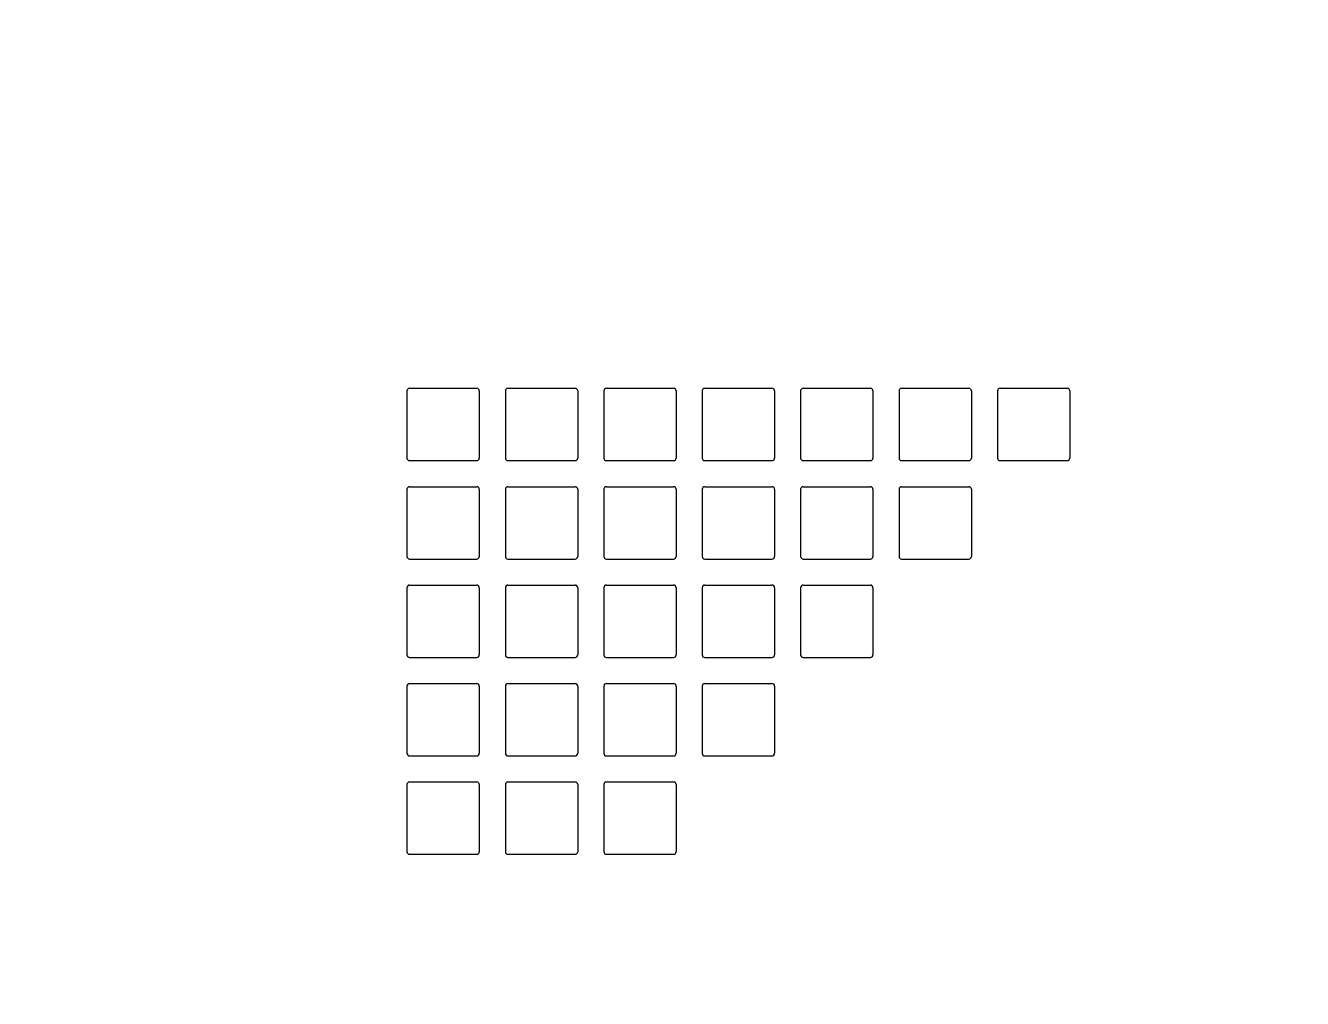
# Paper-space layout 'Layout1' of a CAD drawing. Header units: millimetres. Extents: x 1.05 to 9.45, y 0.8 to 7.2.
# The model-space entities are those that its viewports show. They can reach past a viewport. Long polylines and large blocks are cut down to what shows.
import ezdxf

# ---------------------------------------------------------------- set-up
doc = ezdxf.new("R2010")
doc.units = ezdxf.units.MM
doc.header["$MEASUREMENT"] = 0
doc.layers.add('PCB', color=2, linetype='Continuous')
doc.layers.add('Switch Plate', color=5, linetype='Continuous')
doc.layers.get('PCB').off()

msp = doc.modelspace()

# ---------------------------------------------------------------- linework, layer by layer
at = {"layer": 'Switch Plate'}
for p, q in [((20.69, 112.77), (20.69, 99.77)), ((21.19, 113.27), (34.19, 113.27)), ((34.69, 112.77), (34.69, 99.77)), ((39.74, 112.77), (39.74, 99.77)), ((40.24, 113.27), (53.24, 113.27)), ((53.74, 112.77), (53.74, 99.77)), ((58.79, 112.77), (58.79, 99.77)), ((59.29, 113.27), (72.29, 113.27)), ((72.79, 112.77), (72.79, 99.77)), ((77.84, 112.77), (77.84, 99.77)), ((78.34, 113.27), (91.34, 113.27)), ((91.84, 112.77), (91.84, 99.77)), ((96.89, 112.77), (96.89, 99.77)), ((97.39, 113.27), (110.39, 113.27)), ((110.89, 112.77), (110.89, 99.77)), ((115.94, 112.77), (115.94, 99.77)), ((116.44, 113.27), (129.44, 113.27)), ((129.94, 112.77), (129.94, 99.77)), ((134.99, 112.77), (134.99, 99.77)), ((135.49, 113.27), (148.49, 113.27)), ((148.99, 112.77), (148.99, 99.77)), ((21.19, 99.27), (34.19, 99.27)), ((40.24, 99.27), (53.24, 99.27)), ((59.29, 99.27), (72.29, 99.27)), ((78.34, 99.27), (91.34, 99.27)), ((97.39, 99.27), (110.39, 99.27)), ((116.44, 99.27), (129.44, 99.27)), ((135.49, 99.27), (148.49, 99.27)), ((21.19, 94.22), (34.19, 94.22)), ((40.24, 94.22), (53.24, 94.22)), ((59.29, 94.22), (72.29, 94.22)), ((78.34, 94.22), (91.34, 94.22)), ((97.39, 94.22), (110.39, 94.22)), ((116.44, 94.22), (129.44, 94.22)), ((20.69, 93.72), (20.69, 80.72)), ((34.69, 93.72), (34.69, 80.72)), ((39.74, 93.72), (39.74, 80.72)), ((53.74, 93.72), (53.74, 80.72)), ((58.79, 93.72), (58.79, 80.72)), ((72.79, 93.72), (72.79, 80.72)), ((77.84, 93.72), (77.84, 80.72)), ((91.84, 93.72), (91.84, 80.72)), ((96.89, 93.72), (96.89, 80.72)), ((110.89, 93.72), (110.89, 80.72)), ((115.94, 93.72), (115.94, 80.72)), ((129.94, 93.72), (129.94, 80.72)), ((21.19, 80.22), (34.19, 80.22)), ((40.24, 80.22), (53.24, 80.22)), ((59.29, 80.22), (72.29, 80.22)), ((78.34, 80.22), (91.34, 80.22)), ((97.39, 80.22), (110.39, 80.22)), ((116.44, 80.22), (129.44, 80.22)), ((20.69, 74.67), (20.69, 61.67)), ((21.19, 75.17), (34.19, 75.17)), ((34.69, 74.67), (34.69, 61.67)), ((39.74, 74.67), (39.74, 61.67)), ((40.24, 75.17), (53.24, 75.17)), ((53.74, 74.67), (53.74, 61.67)), ((58.79, 74.67), (58.79, 61.67)), ((59.29, 75.17), (72.29, 75.17)), ((72.79, 74.67), (72.79, 61.67)), ((77.84, 74.67), (77.84, 61.67)), ((78.34, 75.17), (91.34, 75.17)), ((91.84, 74.67), (91.84, 61.67)), ((96.89, 74.67), (96.89, 61.67)), ((97.39, 75.17), (110.39, 75.17)), ((110.89, 74.67), (110.89, 61.67)), ((21.19, 61.17), (34.19, 61.17)), ((40.24, 61.17), (53.24, 61.17)), ((59.29, 61.17), (72.29, 61.17)), ((78.34, 61.17), (91.34, 61.17)), ((97.39, 61.17), (110.39, 61.17)), ((20.69, 55.62), (20.69, 42.62)), ((21.19, 56.12), (34.19, 56.12)), ((34.69, 55.62), (34.69, 42.62)), ((39.74, 55.62), (39.74, 42.62)), ((40.24, 56.12), (53.24, 56.12)), ((53.74, 55.62), (53.74, 42.62)), ((58.79, 55.62), (58.79, 42.62)), ((59.29, 56.12), (72.29, 56.12)), ((72.79, 55.62), (72.79, 42.62)), ((77.84, 55.62), (77.84, 42.62)), ((78.34, 56.12), (91.34, 56.12)), ((91.84, 55.62), (91.84, 42.62)), ((21.19, 42.12), (34.19, 42.12)), ((40.24, 42.12), (53.24, 42.12)), ((59.29, 42.12), (72.29, 42.12)), ((78.34, 42.12), (91.34, 42.12)), ((21.19, 37.07), (34.19, 37.07)), ((40.24, 37.07), (53.24, 37.07)), ((59.29, 37.07), (72.29, 37.07)), ((20.69, 36.57), (20.69, 23.57)), ((34.69, 36.57), (34.69, 23.57)), ((39.74, 36.57), (39.74, 23.57)), ((53.74, 36.57), (53.74, 23.57)), ((58.79, 36.57), (58.79, 23.57)), ((72.79, 36.57), (72.79, 23.57)), ((21.19, 23.07), (34.19, 23.07)), ((40.24, 23.07), (53.24, 23.07)), ((59.29, 23.07), (72.29, 23.07))]:
    msp.add_line(p, q, dxfattribs=at)
for centre, start, end in [((21.19, 112.77), 90, 180), ((34.19, 112.77), 0, 90), ((40.24, 112.77), 90, 180), ((53.24, 112.77), 0, 90), ((59.29, 112.77), 90, 180), ((72.29, 112.77), 0, 90), ((78.34, 112.77), 90, 180), ((91.34, 112.77), 0, 90), ((97.39, 112.77), 90, 180), ((110.39, 112.77), 0, 90), ((116.44, 112.77), 90, 180), ((129.44, 112.77), 0, 90), ((135.49, 112.77), 90, 180), ((148.49, 112.77), 0, 90), ((21.19, 99.77), 180, 270), ((34.19, 99.77), 270, 0), ((40.24, 99.77), 180, 270), ((53.24, 99.77), 270, 0), ((59.29, 99.77), 180, 270), ((72.29, 99.77), 270, 0), ((78.34, 99.77), 180, 270), ((91.34, 99.77), 270, 0), ((97.39, 99.77), 180, 270), ((110.39, 99.77), 270, 0), ((116.44, 99.77), 180, 270), ((129.44, 99.77), 270, 0), ((135.49, 99.77), 180, 270), ((148.49, 99.77), 270, 0), ((21.19, 93.72), 90, 180), ((34.19, 93.72), 0, 90), ((40.24, 93.72), 90, 180), ((53.24, 93.72), 0, 90), ((59.29, 93.72), 90, 180), ((72.29, 93.72), 0, 90), ((78.34, 93.72), 90, 180), ((91.34, 93.72), 0, 90), ((97.39, 93.72), 90, 180), ((110.39, 93.72), 0, 90), ((116.44, 93.72), 90, 180), ((129.44, 93.72), 0, 90), ((21.19, 80.72), 180, 270), ((34.19, 80.72), 270, 0), ((40.24, 80.72), 180, 270), ((53.24, 80.72), 270, 0), ((59.29, 80.72), 180, 270), ((72.29, 80.72), 270, 0), ((78.34, 80.72), 180, 270), ((91.34, 80.72), 270, 0), ((97.39, 80.72), 180, 270), ((110.39, 80.72), 270, 0), ((116.44, 80.72), 180, 270), ((129.44, 80.72), 270, 0), ((21.19, 74.67), 90, 180), ((34.19, 74.67), 0, 90), ((40.24, 74.67), 90, 180), ((53.24, 74.67), 0, 90), ((59.29, 74.67), 90, 180), ((72.29, 74.67), 0, 90), ((78.34, 74.67), 90, 180), ((91.34, 74.67), 0, 90), ((97.39, 74.67), 90, 180), ((110.39, 74.67), 0, 90), ((21.19, 61.67), 180, 270), ((34.19, 61.67), 270, 0), ((40.24, 61.67), 180, 270), ((53.24, 61.67), 270, 0), ((59.29, 61.67), 180, 270), ((72.29, 61.67), 270, 0), ((78.34, 61.67), 180, 270), ((91.34, 61.67), 270, 0), ((97.39, 61.67), 180, 270), ((110.39, 61.67), 270, 0), ((21.19, 55.62), 90, 180), ((34.19, 55.62), 0, 90), ((40.24, 55.62), 90, 180), ((53.24, 55.62), 0, 90), ((59.29, 55.62), 90, 180), ((72.29, 55.62), 0, 90), ((78.34, 55.62), 90, 180), ((91.34, 55.62), 0, 90), ((21.19, 42.62), 180, 270), ((34.19, 42.62), 270, 0), ((40.24, 42.62), 180, 270), ((53.24, 42.62), 270, 0), ((59.29, 42.62), 180, 270), ((72.29, 42.62), 270, 0), ((78.34, 42.62), 180, 270), ((91.34, 42.62), 270, 0), ((21.19, 36.57), 90, 180), ((34.19, 36.57), 0, 90), ((40.24, 36.57), 90, 180), ((53.24, 36.57), 0, 90), ((59.29, 36.57), 90, 180), ((72.29, 36.57), 0, 90), ((21.19, 23.57), 180, 270), ((34.19, 23.57), 270, 0), ((40.24, 23.57), 180, 270), ((53.24, 23.57), 270, 0), ((59.29, 23.57), 180, 270), ((72.29, 23.57), 270, 0)]:
    msp.add_arc(centre, 0.5, start, end, dxfattribs=at)

psp = doc.layouts.get("Layout1")

# ---------------------------------------------------------------- viewports
at = {"layer": 'PCB', "linetype": 'Continuous'}
psp.add_viewport(center=(5.25, 4), size=(8.4, 6.4), view_center_point=(70.4421, 89.3208), view_height=188.302436, dxfattribs=at)

doc.saveas('drawing.dxf')
